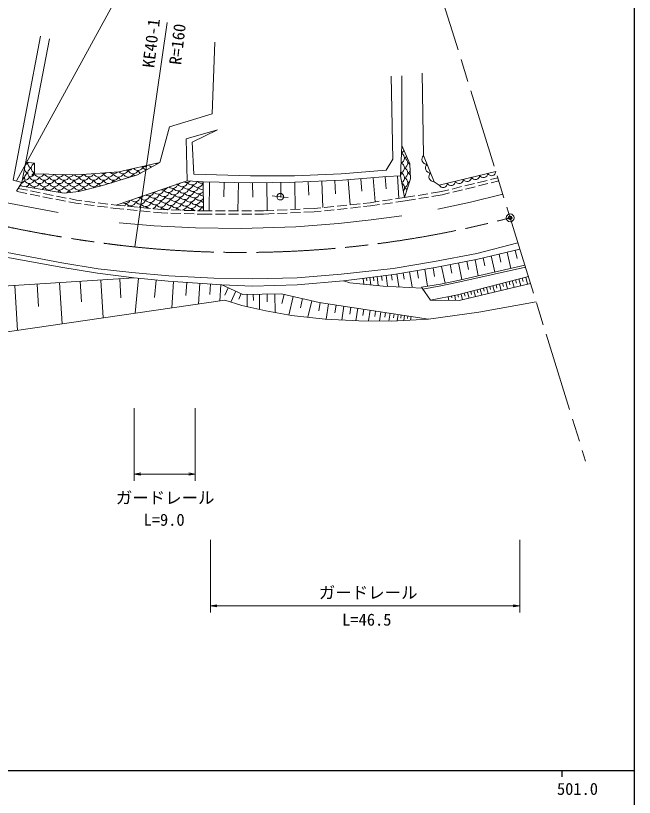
# Model space of a CAD drawing. Units: millimetres at full size, sheet at 1:1000; details may follow other scales. Extents: x 40000 to 680000, y 20000 to 380000.
# Drawn here: x 485036 to 579000, y 200901 to 319630 of the extents above; entities that cross this region are included whole.
import ezdxf
from ezdxf.enums import TextEntityAlignment as Align

# ---------------------------------------------------------------- set-up
doc = ezdxf.new("R2010")
doc.units = ezdxf.units.MM
doc.header["$LTSCALE"] = 1000
doc.header["$PDMODE"] = 32
doc.header["$PDSIZE"] = 500
doc.linetypes.add('CHAIN', pattern=[18.5, 12, -1.5, 3.5, -1.5])
for name, color, linetype, lineweight in [('M-BGD', 7, 'Continuous', 13), ('M-BMK', 2, 'CHAIN', 13), ('M-BMK-SRVR', 3, 'Continuous', 13), ('M-STR-HTXT', 7, 'Continuous', 13), ('M-TTL-BAND', 7, 'Continuous', 25)]:
    doc.layers.add(name, color=color, linetype=linetype, lineweight=lineweight)
doc.layers.add('M-OTRS', color=6, linetype='Continuous')
doc.styles.add('ＭＳ ゴシック', font='')
doc.styles.get('ＭＳ ゴシック').set_extended_font_data('MS Gothic')

# ---------------------------------------------------------------- blocks, each defined once
blk = doc.blocks.new('open_arrow')
at = {"color": 0, "linetype": 'Continuous', "lineweight": -2}
blk.add_lwpolyline([(7.5, 1.25), (0, 0), (7.5, -1.25)], dxfattribs=at)

msp = doc.modelspace()

# ---------------------------------------------------------------- linework, layer by layer
at = {"layer": 'M-BGD'}
for p, q in [((546996, 298382), (546764, 310884)), ((511065, 294560), (500323, 290850)), ((531520, 294498), (531702, 290476)), ((533531, 294590), (533622, 292579)), ((535540, 294710), (535842, 290909)), ((537440, 294861), (537592, 292961)), ((539341, 295013), (539634, 291338)), ((541179, 295159), (541325, 293321)), ((543017, 295288), (543253, 291871)), ((555191, 294247), (556649, 294603)), ((557134, 294722), (558254, 294995)), ((557258, 294237), (558403, 294517)), ((469114, 293992), (491477, 289716)), ((485997, 294304), (485168, 292979)), ((485347, 293390), (486818, 293098)), ((513495, 294373), (513573, 289962)), ((514495, 294352), (514403, 289964)), ((516689, 294306), (516643, 292112)), ((518883, 294260), (518793, 289975)), ((521025, 294225), (521055, 292082)), ((523168, 294255), (523227, 290010)), ((525291, 294284), (525320, 292162)), ((527413, 294314), (527470, 290204)), ((529466, 294405), (529559, 292352)), ((551306, 293298), (552763, 293654)), ((553248, 293773), (554706, 294128)), ((553372, 293288), (554830, 293644)), ((555315, 293763), (556772, 294118)), ((485258, 292898), (486729, 292606)), ((487220, 292509), (488691, 292217)), ((487308, 293001), (488780, 292709)), ((489182, 292120), (490653, 291828)), ((489270, 292612), (490742, 292320)), ((491232, 292223), (492704, 291931)), ((525233, 292132), (523987, 292246)), ((525233, 292132), (526417, 292028)), ((544092, 291995), (545662, 292250)), ((546155, 292330), (547636, 292571)), ((546244, 291838), (547724, 292078)), ((548130, 292651), (549700, 292906)), ((548218, 292158), (549799, 292416)), ((549700, 292906), (550820, 293179)), ((549799, 292416), (550944, 292695)), ((551430, 292814), (552887, 293169)), ((491144, 291731), (492615, 291439)), ((493105, 291342), (494191, 291127)), ((493194, 291834), (494271, 291621)), ((494191, 291127), (494997, 291024)), ((494271, 291621), (495065, 291519)), ((495493, 290961), (496981, 290771)), ((495561, 291456), (497049, 291267)), ((497545, 291203), (499033, 291014)), ((499529, 290951), (500323, 290850)), ((535847, 290909), (537339, 291065)), ((537837, 291117), (538857, 291223)), ((538857, 291223), (540238, 291427)), ((538920, 290727), (540307, 290932)), ((540732, 291500), (542216, 291718)), ((540802, 291005), (542286, 291223)), ((542711, 291791), (544092, 291995)), ((542781, 291296), (544168, 291500)), ((544168, 291500), (545750, 291757)), ((497477, 290708), (498965, 290519)), ((499461, 290455), (500267, 290353)), ((500267, 290353), (501487, 290233)), ((500323, 290850), (501531, 290731)), ((501984, 290184), (503477, 290037)), ((502029, 290682), (503521, 290535)), ((503975, 289988), (505467, 289841)), ((504019, 290486), (505512, 290339)), ((505965, 289793), (507184, 289673)), ((506009, 290291), (507217, 290172)), ((507217, 290172), (508146, 290141)), ((508646, 290125), (510145, 290075)), ((510645, 290058), (512144, 290009)), ((512644, 289992), (513573, 289962)), ((513573, 289962), (514880, 289965)), ((515380, 289966), (516880, 289970)), ((517380, 289971), (518880, 289975)), ((519380, 289976), (520880, 289980)), ((521380, 289982), (522687, 289985)), ((522687, 289985), (524271, 290057)), ((524771, 290080), (526269, 290149)), ((526769, 290172), (528267, 290240)), ((526793, 289672), (528292, 289741)), ((528767, 290263), (530351, 290335)), ((528791, 289764), (530389, 289837)), ((530351, 290335), (531372, 290442)), ((530389, 289837), (531422, 289944)), ((531869, 290494), (533361, 290650)), ((531919, 289996), (533411, 290152)), ((533858, 290702), (535350, 290857)), ((533908, 290204), (535400, 290360)), ((535897, 290412), (537389, 290567)), ((537887, 290619), (538920, 290727)), ((507184, 289673), (508126, 289642)), ((508626, 289625), (510125, 289575)), ((510625, 289559), (512124, 289509)), ((512624, 289493), (513565, 289462)), ((513565, 289462), (514882, 289465)), ((515382, 289466), (516882, 289470)), ((517382, 289471), (518882, 289475)), ((519382, 289476), (520882, 289480)), ((521382, 289482), (522699, 289485)), ((522699, 289485), (524296, 289558)), ((524795, 289581), (526294, 289649)), ((560891, 283984), (561179, 282759)), ((556018, 282838), (556304, 281623)), ((557234, 283123), (557806, 280691)), ((558450, 283409), (558736, 282193)), ((559666, 283696), (560242, 281246)), ((549735, 281553), (550245, 279003)), ((551010, 281808), (551265, 280533)), ((552285, 282063), (552788, 279549)), ((553543, 282315), (553794, 281057)), ((554800, 282566), (555290, 280118)), ((542121, 280287), (542227, 279466)), ((542939, 280409), (543253, 278483)), ((543902, 280566), (544059, 279603)), ((544865, 280723), (545241, 278418)), ((546017, 280910), (546205, 279758)), ((547170, 281098), (547589, 278526)), ((548456, 281308), (548665, 280022)), ((491702, 279077), (492100, 272816)), ((494832, 279277), (495032, 276146)), ((497963, 279476), (498330, 273719)), ((500842, 279659), (501025, 276781)), ((503718, 279733), (503192, 274424)), ((506373, 279470), (506110, 276815)), ((509030, 279235), (508771, 275233)), ((511032, 279106), (510902, 277104)), ((537824, 279730), (537939, 278842)), ((538320, 279794), (538377, 279350)), ((538816, 279858), (538960, 278744)), ((539373, 279931), (539445, 279373)), ((539930, 280003), (540108, 278633)), ((540615, 280092), (540704, 279407)), ((541300, 280180), (541513, 278539)), ((559469, 279118), (559728, 278127)), ((559964, 279247), (560094, 278752)), ((560459, 279377), (560723, 278367)), ((560964, 279509), (561096, 279004)), ((561469, 279641), (561738, 278612)), ((561984, 279775), (562118, 279261)), ((562498, 279910), (562773, 278861)), ((484891, 278643), (485325, 271833)), ((488296, 278860), (488513, 275455)), ((513033, 278976), (512828, 275821)), ((514610, 278874), (514508, 277296)), ((516188, 278772), (516027, 276285)), ((517335, 278313), (516810, 277183)), ((546776, 278233), (546678, 278371)), ((554627, 277852), (554861, 276955)), ((555111, 277979), (555228, 277530)), ((555594, 278105), (555834, 277189)), ((556078, 278232), (556198, 277774)), ((556562, 278358), (556806, 277423)), ((557046, 278484), (557168, 278017)), ((557529, 278611), (557779, 277658)), ((558013, 278737), (558138, 278261)), ((558497, 278864), (558751, 277892)), ((558983, 278991), (559110, 278505)), ((518465, 277788), (517695, 276130)), ((519294, 277403), (518909, 276574)), ((520181, 277295), (520216, 275424)), ((521116, 277312), (521134, 276377)), ((522052, 277330), (522095, 274990)), ((523221, 277351), (523243, 276182)), ((524391, 277373), (524444, 274527)), ((525803, 277297), (525483, 275910)), ((527190, 276977), (526538, 274158)), ((528600, 276651), (528274, 275241)), ((550735, 276938), (550839, 276389)), ((551226, 277031), (551278, 276756)), ((551718, 277123), (551859, 276373)), ((552208, 277220), (552305, 276850)), ((552692, 277346), (552917, 276486)), ((553176, 277473), (553288, 277043)), ((553659, 277599), (553889, 276721)), ((554143, 277726), (554258, 277286)), ((452724, 267106), (516813, 276399)), ((530009, 276325), (529427, 273811)), ((531268, 276045), (531074, 274770)), ((532544, 275851), (532188, 273510)), ((533714, 275674), (533536, 274503)), ((534885, 275496), (534566, 273394)), ((535936, 275336), (535776, 274285)), ((536986, 275177), (536700, 273291)), ((537929, 275033), (537786, 274090)), ((538872, 274890), (538624, 273254)), ((539691, 274766), (539566, 273948)), ((540509, 274642), (540296, 273238)), ((541211, 274535), (541104, 273833)), ((541912, 274428), (541729, 273224)), ((542514, 274337), (542423, 273735)), ((543116, 274245), (542968, 273269)), ((543610, 274170), (543536, 273682)), ((544105, 274095), (543988, 273328)), ((544599, 274020), (544541, 273637)), ((545093, 273945), (545009, 273387))]:
    msp.add_line(p, q, dxfattribs=at)
for points in [[(490178, 316116), (485997, 294304), (484641, 294662), (488828, 316507)], [(515277, 315588), (514872, 304734), (508407, 302739), (506934, 297334)], [(542086, 310415), (542331, 297820), (541326, 296172), (534468, 295600), (527387, 295319), (520727, 295284), (512105, 295565), (511828, 300433), (515707, 302302), (510909, 300931), (511065, 294560), (513495, 294373)], [(543679, 310498), (543690, 299887), (543508, 295322), (544092, 291995)], [(544092, 291995), (545004, 294855), (544887, 297098), (543690, 299887)], [(546996, 298382), (548585, 294394), (549364, 293880), (557951, 295972)], [(506934, 297334), (503550, 295429), (498222, 293817), (494612, 292941), (492403, 292660), (485746, 293804)], [(486587, 297385), (487890, 297209), (487890, 295620), (494366, 295429), (500711, 295885), (506934, 297334)], [(513495, 294373), (520751, 294221), (527457, 294314), (534678, 294642), (541431, 295179), (543508, 295322)], [(358946, 284940), (368140, 286697), (376412, 288099), (387173, 289746), (394324, 290693), (401930, 291674), (406662, 292130), (412551, 292375), (421629, 292410), (429691, 292130), (437929, 291464), (446902, 290307), (454964, 288905), (477292, 284874), (492049, 282105), (497587, 281194), (502704, 280633)], [(549161, 290224), (554115, 291322), (559019, 292528)], [(359035, 284264), (368225, 285936), (376570, 287304), (387292, 288974), (394434, 289938), (402002, 290859), (406709, 291256), (412551, 291448), (421628, 291562), (429585, 291287), (437796, 290645), (446745, 289488), (454827, 288098), (477141, 284087), (491894, 281404), (497487, 280511), (503047, 279800)], [(500766, 288138), (506059, 287718), (512333, 287402), (519309, 287297), (527581, 287578), (534066, 288068), (539043, 288594), (543705, 289225)], [(502704, 280633), (508278, 280107), (515148, 279757), (521072, 279652), (527802, 279792), (534496, 280388), (542383, 281229), (548657, 282280), (555072, 283507), (561321, 285105)], [(503047, 279800), (508193, 279289), (516372, 278760), (521030, 278557), (527791, 278744), (534846, 279344), (542458, 280331), (548737, 281354), (555228, 282652), (561616, 284154)], [(562391, 281735), (551993, 279368), (549571, 278863), (546678, 278371)], [(562457, 281442), (552057, 279074), (549627, 278568), (546871, 278100)], [(446325, 248993), (444800, 273599), (478345, 278226), (503047, 279800)], [(534846, 279344), (535770, 279051), (540864, 278560), (546776, 278233), (548061, 276434), (552151, 277205), (562900, 280015)], [(516372, 278760), (519552, 277283), (525394, 277392), (531120, 276068), (547734, 273544)], [(548061, 276434), (552408, 276364), (563224, 278969)], [(516813, 276399), (519367, 275620), (523013, 274779), (526907, 274093), (532048, 273517), (537174, 273267), (542128, 273221), (547734, 273544), (555405, 274576), (564101, 276141)]]:
    msp.add_lwpolyline(points, dxfattribs=at)
msp.add_circle((525233, 292132), 500, dxfattribs=at)
for centre, radius, start, end in [((543279, 297995), 812, 292.61986, 63.35896), ((543279, 299495), 812, 296.79348, 334.14238), ((543779, 298745), 812, 292.61986, 320.19903), ((547504, 297814), 762, 131.83197, 271.61641), ((487202, 296459), 812, 112.61986, 152.39042), ((487202, 297959), 812, 225.62976, 247.38014), ((487702, 297209), 812, 170.55997, 247.38014), ((488202, 296459), 812, 112.61986, 247.38014), ((504390, 297433), 812, 249.06386, 317.14524), ((505890, 297433), 812, 217.31342, 256.81647), ((506640, 297933), 812, 246.24755, 264.48234), ((542779, 297245), 812, 349.88002, 5.55958), ((543279, 296495), 812, 292.61986, 67.38014), ((543779, 297245), 812, 292.61986, 67.38014), ((544279, 297995), 812, 292.61986, 307.83257), ((544279, 296495), 812, 41.20845, 67.38014), ((548034, 296485), 762, 131.83197, 271.61641), ((487202, 294959), 812, 112.61986, 204.17101), ((487202, 296459), 812, 185.90797, 247.38014), ((487702, 295709), 812, 112.61986, 227.62699), ((488202, 294959), 812, 112.61986, 152.25968), ((498390, 296433), 812, 245.38798, 302.82824), ((499890, 296433), 812, 232.24329, 315.97294), ((501390, 296433), 812, 220.94912, 337.38014), ((502140, 296933), 812, 252.10211, 314.10698), ((502890, 296433), 812, 202.61986, 337.38014), ((503640, 296933), 812, 219.11719, 337.38014), ((504390, 296433), 812, 202.61986, 244.07773), ((505140, 296933), 812, 202.61986, 250.13951), ((542779, 295745), 812, 334.24013, 21.19948), ((543279, 294995), 812, 300.26443, 67.38014), ((543779, 295745), 812, 292.61986, 67.38014), ((544279, 296495), 812, 292.61986, 324.75448), ((544279, 294995), 812, 31.14679, 67.38014), ((548563, 295156), 762, 131.83197, 271.61641), ((556076, 295668), 649, 206.93691, 0.45062), ((557303, 295967), 649, 206.93691, 0.45062), ((485640, 294933), 812, 291.09692, 332.38525), ((486702, 294209), 812, 112.61986, 140.13022), ((486702, 295709), 812, 227.35184, 247.38014), ((487140, 294933), 812, 205.1678, 337.38014), ((486390, 295433), 812, 274.65859, 334.97657), ((487890, 295433), 812, 203.89657, 337.38014), ((487140, 295933), 812, 272.25503, 337.38014), ((488640, 295933), 812, 202.61986, 334.00469), ((488640, 294933), 812, 202.61986, 337.38014), ((489390, 295433), 812, 202.61986, 337.38014), ((490140, 294933), 812, 202.61986, 337.38014), ((490140, 295933), 812, 206.08776, 330.5368), ((490890, 295433), 812, 202.61986, 337.38014), ((491640, 294933), 812, 202.61986, 337.38014), ((491640, 295933), 812, 209.67009, 326.95446), ((492390, 295433), 812, 202.61986, 337.38014), ((493140, 294933), 812, 202.61986, 337.38014), ((493140, 295933), 812, 213.39469, 323.22987), ((493890, 295433), 812, 202.61986, 337.38014), ((494640, 294933), 812, 202.61986, 337.38014), ((494640, 295933), 812, 217.29802, 327.67999), ((495390, 295433), 812, 202.61986, 337.38014), ((496140, 294933), 812, 202.61986, 337.38014), ((496140, 295933), 812, 211.5958, 336.62043), ((496890, 295433), 812, 202.61986, 337.38014), ((497640, 294933), 812, 202.61986, 337.38014), ((497640, 295933), 812, 203.33452, 337.38014), ((498390, 295433), 812, 202.61986, 337.38014), ((499140, 295933), 812, 202.61986, 337.38014), ((499140, 294933), 812, 202.61986, 277.67714), ((499890, 295433), 812, 202.61986, 337.38014), ((499140, 294933), 812, 295.9978, 337.38014), ((500640, 295933), 812, 202.61986, 337.38014), ((500640, 294933), 812, 202.61986, 223.74127), ((501390, 295433), 812, 202.61986, 247.56284), ((502140, 295933), 812, 202.61986, 337.38014), ((501390, 295433), 812, 326.11211, 337.38014), ((502890, 295433), 812, 202.61986, 210.68669), ((503640, 295933), 812, 202.61986, 230.96207), ((511001, 295080), 812, 238.20337, 316.33214), ((543779, 294245), 812, 292.61986, 67.38014), ((551169, 294473), 649, 206.93691, 0.45062), ((552395, 294771), 649, 206.93691, 0.45062), ((553622, 295070), 649, 206.93691, 0.45062), ((554849, 295369), 649, 206.93691, 0.45062), ((486390, 294433), 812, 222.20815, 233.9784), ((486390, 294433), 812, 286.52489, 337.38014), ((487890, 294433), 812, 202.61986, 337.38014), ((487140, 293933), 812, 323.73289, 337.38014), ((488640, 293933), 812, 202.61986, 219.63513), ((489390, 294433), 812, 202.61986, 337.38014), ((488640, 293933), 812, 300.86816, 337.38014), ((490140, 293933), 812, 202.61986, 337.38014), ((490890, 294433), 812, 202.61986, 337.38014), ((491640, 293933), 812, 202.61986, 337.38014), ((492390, 294433), 812, 202.61986, 337.38014), ((493140, 293933), 812, 202.61986, 337.38014), ((493890, 294433), 812, 202.61986, 337.38014), ((494640, 293933), 812, 202.61986, 337.38014), ((495390, 294433), 812, 202.61986, 337.38014), ((496140, 293933), 812, 202.61986, 241.62794), ((496890, 294433), 812, 202.61986, 337.38014), ((496140, 293933), 812, 325.65789, 337.38014), ((497640, 293933), 812, 202.61986, 211.55261), ((498390, 294433), 812, 202.61986, 237.10012), ((498390, 294433), 812, 335.10757, 337.38014), ((499890, 294433), 812, 202.61986, 204.35717), ((507395, 293937), 812, 247.65126, 330.46056), ((508220, 293575), 812, 212.61986, 347.38014), ((508872, 294197), 812, 226.40922, 347.38014), ((509697, 293835), 812, 212.61986, 347.38014), ((509524, 294820), 812, 266.2613, 311.85051), ((510349, 294458), 812, 212.61986, 347.38014), ((510523, 293473), 812, 212.61986, 347.38014), ((511175, 294096), 812, 212.61986, 347.38014), ((511826, 294718), 812, 212.61986, 340.14821), ((512000, 293733), 812, 212.61986, 347.38014), ((512652, 294356), 812, 212.61986, 347.38014), ((513304, 294979), 812, 222.11414, 283.85131), ((513477, 293994), 812, 212.61986, 272.73157), ((514129, 294617), 812, 212.61986, 219.23033), ((543279, 293495), 812, 321.71308, 58.17886), ((543779, 292745), 812, 32.00791, 67.38014), ((544279, 294995), 812, 292.61986, 316.71872), ((544279, 293495), 812, 52.37586, 67.38014), ((549942, 294174), 649, 206.93691, 0.45062), ((489390, 293433), 812, 332.25983, 337.38014), ((490890, 293433), 812, 202.61986, 208.67551), ((490890, 293433), 812, 311.82778, 337.38014), ((492390, 293433), 812, 202.61986, 239.3296), ((492390, 293433), 812, 296.2799, 337.38014), ((493890, 293433), 812, 202.61986, 232.69271), ((493890, 293433), 812, 321.78113, 337.38014), ((495390, 293433), 812, 202.61986, 214.90747), ((503789, 292793), 812, 259.37497, 318.73684), ((504614, 292431), 812, 212.61986, 347.38014), ((505266, 293054), 812, 234.38101, 343.7308), ((506091, 292692), 812, 212.61986, 347.38014), ((506743, 293314), 812, 215.77227, 347.38014), ((506917, 292329), 812, 212.61986, 347.38014), ((507568, 292952), 812, 212.61986, 347.38014), ((508394, 292590), 812, 212.61986, 347.38014), ((509046, 293213), 812, 212.61986, 347.38014), ((509871, 292850), 812, 212.61986, 347.38014), ((510697, 292488), 812, 212.61986, 347.38014), ((511348, 293111), 812, 212.61986, 347.38014), ((512174, 292749), 812, 212.61986, 347.38014), ((512826, 293371), 812, 212.61986, 328.7511), ((513651, 293009), 812, 212.61986, 261.67713), ((543279, 291995), 812, 360, 19.89194), ((500182, 291650), 812, 280, 298.11181), ((501660, 291910), 812, 243.23904, 334.87277), ((501008, 291288), 812, 316.15128, 347.38014), ((502485, 291548), 812, 212.61986, 347.38014), ((503137, 292171), 812, 223.0331, 347.38014), ((503962, 291808), 812, 212.61986, 347.38014), ((503310, 291186), 812, 303.88981, 347.38014), ((504788, 291446), 812, 212.61986, 347.38014), ((505439, 292069), 812, 212.61986, 347.38014), ((506265, 291707), 812, 212.61986, 347.38014), ((505613, 291084), 812, 286.82608, 347.38014), ((507090, 291345), 812, 212.61986, 347.38014), ((507742, 291967), 812, 212.61986, 347.38014), ((508568, 291605), 812, 212.61986, 347.38014), ((509219, 292228), 812, 212.61986, 347.38014), ((509393, 291243), 812, 212.61986, 347.38014), ((510045, 291866), 812, 212.61986, 347.38014), ((510870, 291503), 812, 212.61986, 347.38014), ((511522, 292126), 812, 212.61986, 347.38014), ((511696, 291141), 812, 212.61986, 347.38014), ((512347, 291764), 812, 212.61986, 347.38014), ((512999, 292386), 812, 212.61986, 311.81253), ((513173, 291402), 812, 212.61986, 298.4781), ((513825, 292024), 812, 212.61986, 250.25418), ((501833, 290925), 812, 338.44367, 347.38014), ((503310, 291186), 812, 212.61986, 224.88133), ((504136, 290824), 812, 329.08535, 347.38014), ((505613, 291084), 812, 212.61986, 241.94507), ((506439, 290722), 812, 318.9308, 347.38014), ((507916, 290982), 812, 212.61986, 347.38014), ((507264, 290360), 812, 344.6261, 347.38014), ((508741, 290620), 812, 212.61986, 215.9563), ((508741, 290620), 812, 320.25345, 347.38014), ((510218, 290881), 812, 212.61986, 261.90276), ((510218, 290881), 812, 274.30699, 347.38014), ((509567, 290258), 812, 346.46782, 347.38014), ((511044, 290519), 812, 212.61986, 213.71328), ((511044, 290519), 812, 322.49647, 347.38014), ((512521, 290779), 812, 212.61986, 252.42213), ((512521, 290779), 812, 283.78762, 347.38014), ((513998, 291040), 812, 212.61986, 237.8755)]:
    msp.add_arc(centre, radius, start, end, dxfattribs=at)
at = {"layer": 'M-BMK'}
for p, q in [((548674, 325885), (560137, 288923)), ((560137, 288923), (571600, 251960))]:
    msp.add_line(p, q, dxfattribs=at)
for centre, radius, start, end in [((519436, 443660), 160000, 264.15477, 284.73692), ((524686, 483328), 200000, 257.16123, 263.81593)]:
    msp.add_arc(centre, radius, start, end, dxfattribs=at)
at = {"layer": 'M-BMK-SRVR'}
msp.add_circle((560137, 288923), 600, dxfattribs=at)
msp.add_point((560137, 288923), dxfattribs=at)
at = {"layer": 'M-OTRS'}
msp.add_point((560137, 288923), dxfattribs=at)
at = {"layer": 'M-STR-HTXT'}
for p, q in [((504456, 329779), (485182, 294519)), ((503148, 284491), (508055, 318584)), ((503047, 260000), (503047, 249000)), ((512320, 260000), (512320, 249000)), ((503047, 250000), (512320, 250000)), ((514610, 240000), (514610, 229000)), ((561616, 240000), (561616, 229000)), ((514610, 230000), (561616, 230000))]:
    msp.add_line(p, q, dxfattribs=at)
at = {"layer": 'M-TTL-BAND'}
for p, q in [((579000, 20000), (579000, 370000)), ((40000, 205000), (579000, 205000)), ((568000, 205000), (568000, 204000))]:
    msp.add_line(p, q, dxfattribs=at)

# ---------------------------------------------------------------- block references
at = {"layer": 'M-STR-HTXT', "xscale": 133, "yscale": 133}
for p in [(503047, 250000), (514610, 230000)]:
    msp.add_blockref('open_arrow', p, dxfattribs=at)
at = {"layer": 'M-STR-HTXT', "xscale": 133, "yscale": 133, "rotation": 180}
for p in [(512320, 250000), (561616, 230000)]:
    msp.add_blockref('open_arrow', p, dxfattribs=at)

# ---------------------------------------------------------------- texts
at = {"layer": 'M-STR-HTXT', "style": 'ＭＳ ゴシック'}
for s, p in [('KE40-1', (505613, 315448)), ('R=160', (509609, 315290))]:
    msp.add_text(s, height=1833, rotation=83.263, dxfattribs=at).set_placement(p, align=Align.MIDDLE_CENTER)
for p in [(507740, 246409), (538577, 232003)]:
    msp.add_text('ガードレール', height=1833, dxfattribs=at).set_placement(p, align=Align.MIDDLE_CENTER)
for s, p in [('L=9.0', (507582, 241598)), ('L=46.5', (538366, 226430))]:
    msp.add_text(s, height=1833, dxfattribs=at).set_placement(p, align=Align.BOTTOM_CENTER)
at = {"layer": 'M-TTL-BAND', "style": 'ＭＳ ゴシック'}
msp.add_text('501.0', height=1833, dxfattribs=at).set_placement((570361, 200726), align=Align.BOTTOM_CENTER)

doc.saveas('drawing.dxf')
